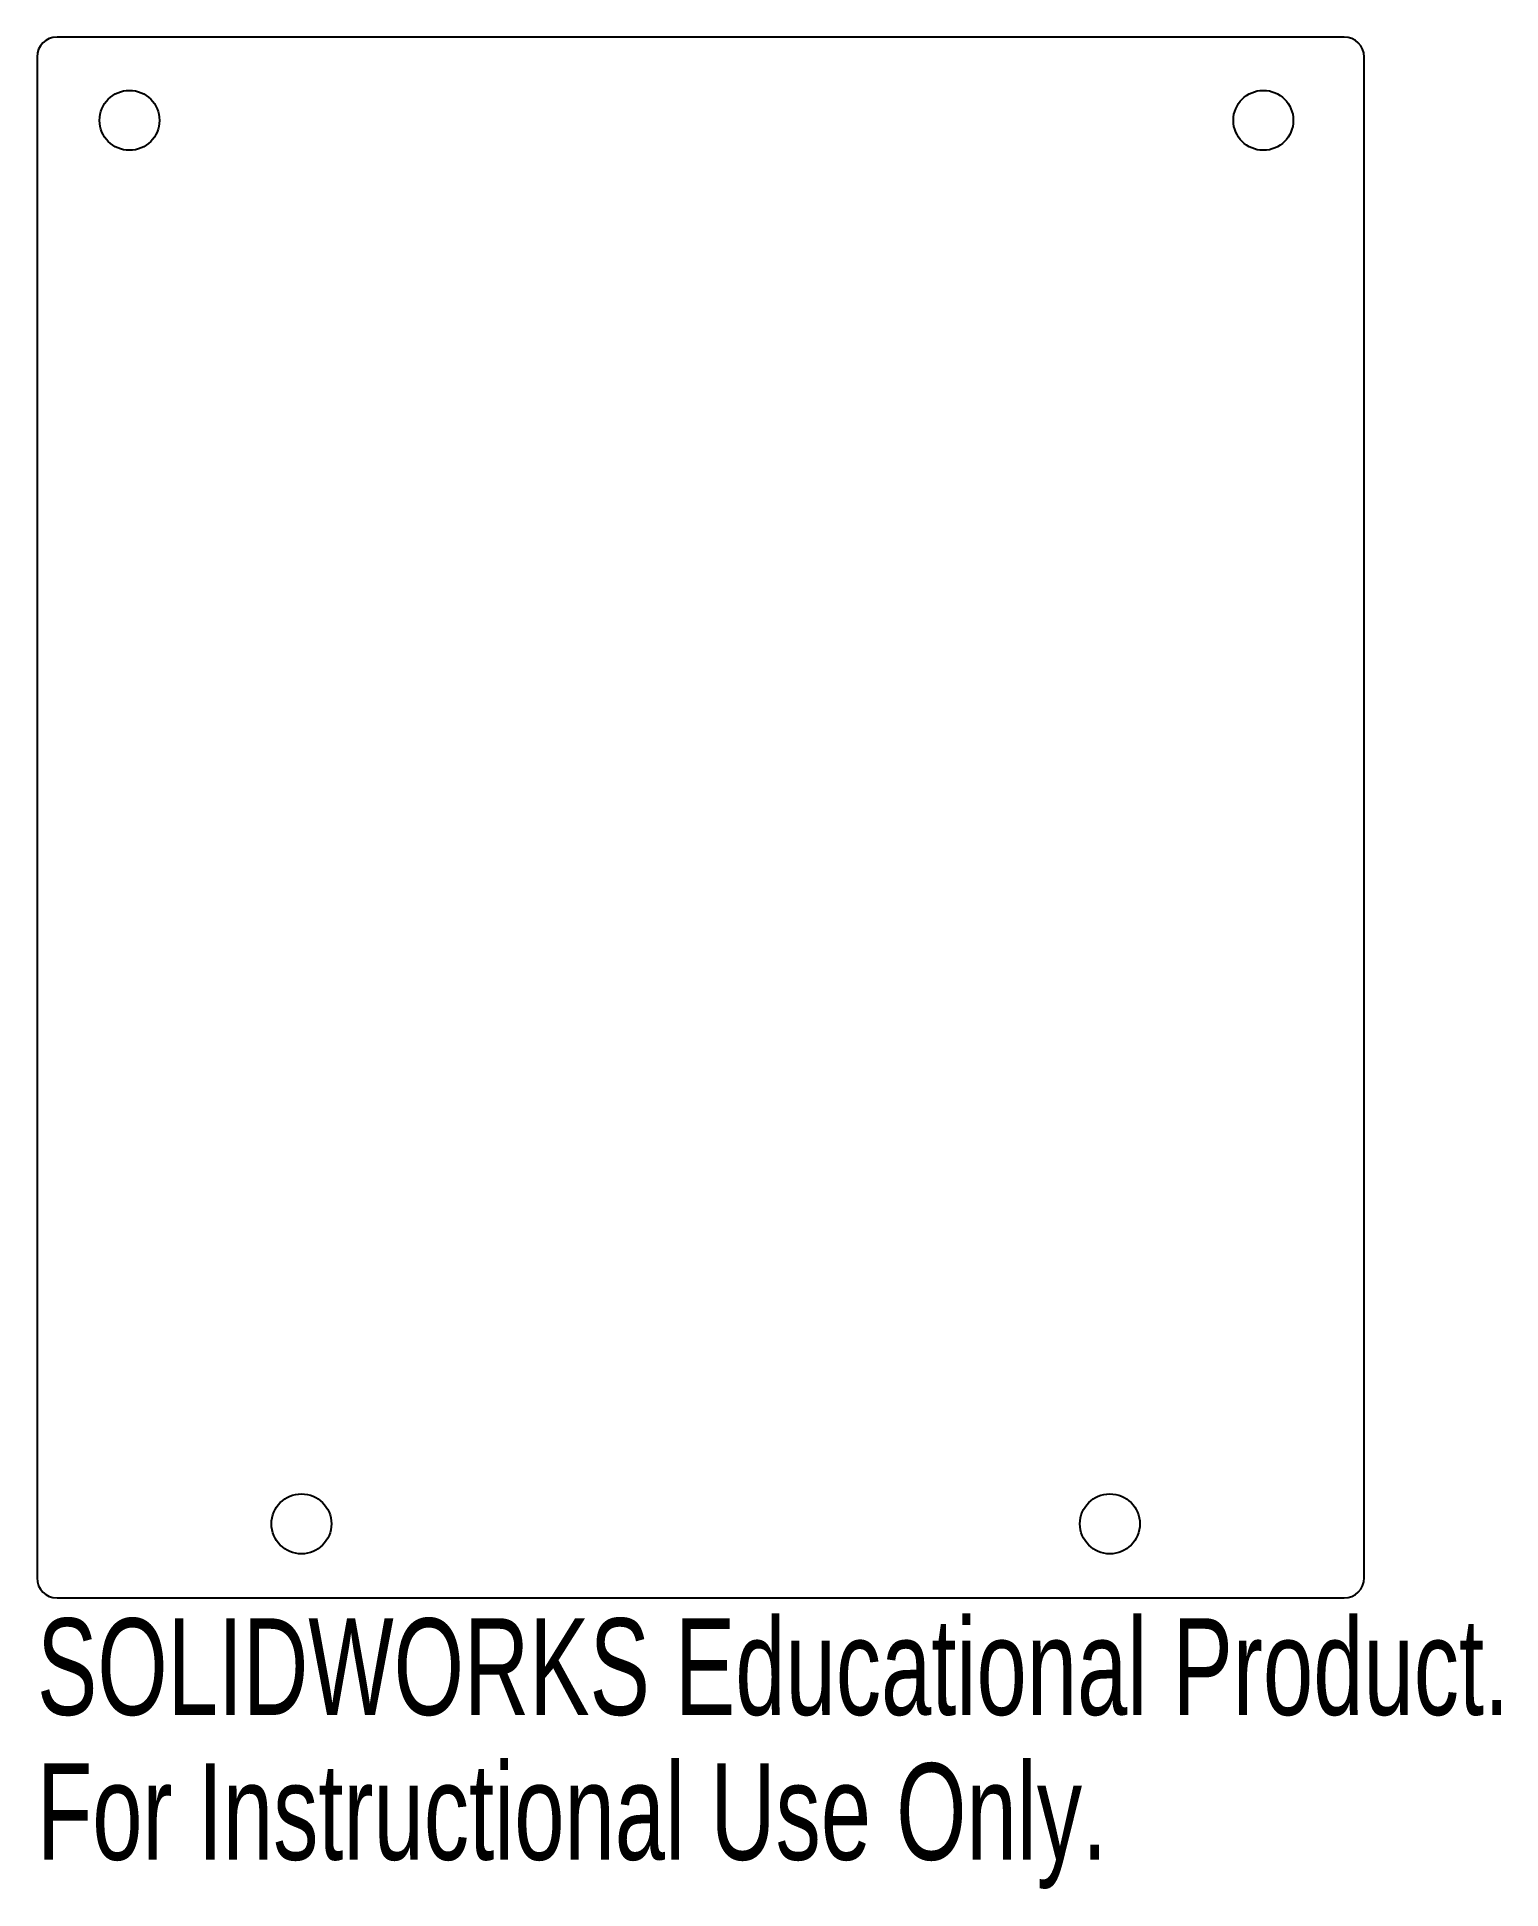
# Model space of a CAD drawing. Header units: millimetres. Extents: x 0 to 73.3, y -14.6 to 78.1.
import ezdxf

# ---------------------------------------------------------------- set-up
doc = ezdxf.new("R2010")
doc.units = ezdxf.units.MM
doc.styles.add('SLDTEXTSTYLE0', font='TXT', dxfattribs={"width": 0.7})

msp = doc.modelspace()

# ---------------------------------------------------------------- linework, layer by layer
at = {"color": 7, "linetype": 'Continuous', "lineweight": 25}
for p, q in [((65.421, 78.105), (1, 78.105)), ((0, 77.105), (0, 1)), ((66.421, 1), (66.421, 77.105)), ((1, 0), (65.421, 0))]:
    msp.add_line(p, q, dxfattribs=at)
for centre in [(4.628, 73.936), (61.376, 73.936), (13.233, 3.708), (53.695, 3.708)]:
    msp.add_circle(centre, 1.5, dxfattribs=at)
for centre, start, end in [((1, 77.105), 90, 180), ((65.421, 77.105), 0, 90), ((1, 1), 180, 270), ((65.421, 1), 270, 0)]:
    msp.add_arc(centre, 1, start, end, dxfattribs=at)

# ---------------------------------------------------------------- texts
at = {"color": 7, "linetype": 'Continuous', "char_height": 4.83362, "attachment_point": 1, "style": 'SLDTEXTSTYLE0'}
for s, insert in [('SOLIDWORKS Educational Product.', (0, -1.02)), ('For Instructional Use Only.', (0, -8.27))]:
    msp.add_mtext(s, dxfattribs=dict(at, insert=insert))

doc.saveas('drawing.dxf')
